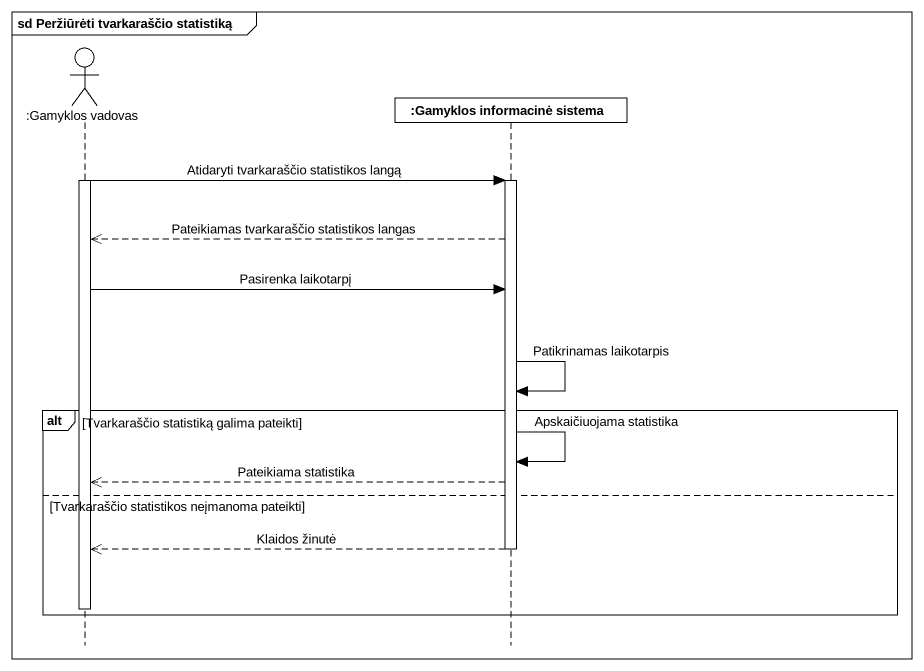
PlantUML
@startuml
mainframe sd Peržiūrėti tvarkaraščio statistiką
hide footbox
actor ":Gamyklos vadovas" as Gamyklos_vadovas
participant ":Gamyklos informacinė sistema" as Gamyklos_informacinė_sistema

activate Gamyklos_vadovas
Gamyklos_vadovas -> Gamyklos_informacinė_sistema : Atidaryti tvarkaraščio statistikos langą
activate Gamyklos_informacinė_sistema
Gamyklos_informacinė_sistema -->> Gamyklos_vadovas : Pateikiamas tvarkaraščio statistikos langas
Gamyklos_vadovas -> Gamyklos_informacinė_sistema : Pasirenka laikotarpį
Gamyklos_informacinė_sistema -> Gamyklos_informacinė_sistema : Patikrinamas laikotarpis
alt Tvarkaraščio statistiką galima pateikti
  Gamyklos_informacinė_sistema -> Gamyklos_informacinė_sistema : Apskaičiuojama statistika
  Gamyklos_informacinė_sistema -->> Gamyklos_vadovas : Pateikiama statistika
else Tvarkaraščio statistikos neįmanoma pateikti
  Gamyklos_informacinė_sistema -->> Gamyklos_vadovas : Klaidos žinutė
  deactivate Gamyklos_informacinė_sistema
  deactivate Gamyklos_vadovas
end
@enduml
